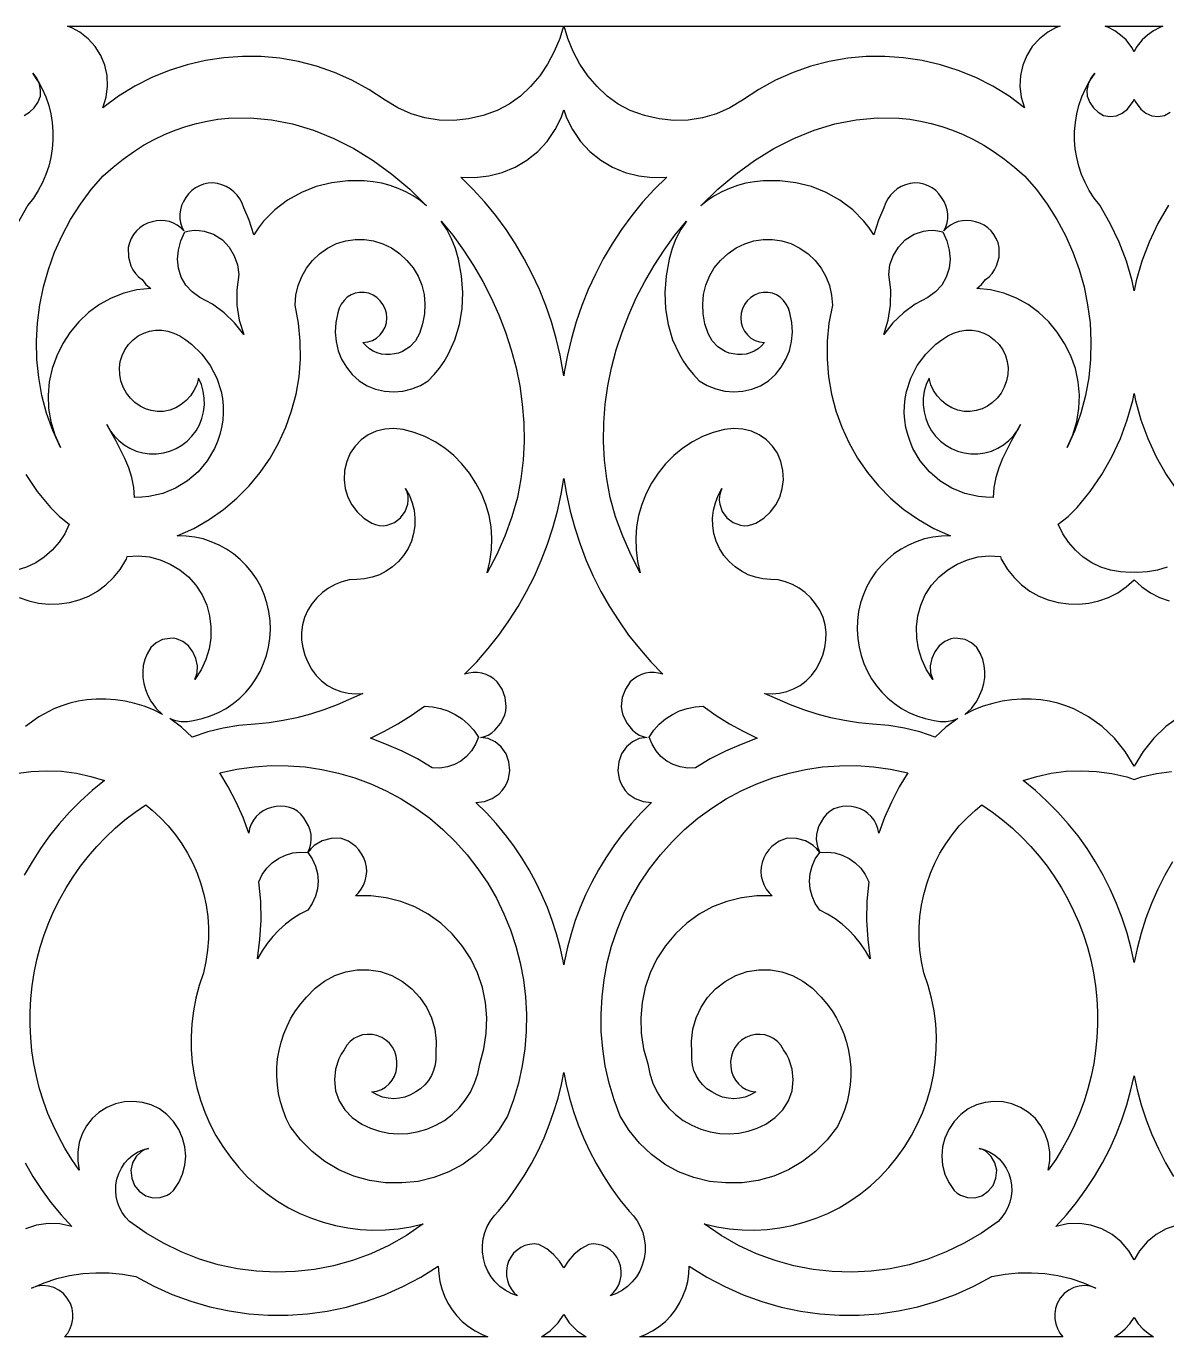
# Model space of a CAD drawing. Extents: x -1830 to 1830, y -1025 to 1025.
# Drawn here: x 16 to 581, y -325 to 325 of the extents above; entities that cross this region are included whole.
import ezdxf

# ---------------------------------------------------------------- set-up
doc = ezdxf.new("R2010")
doc.units = 0
doc.layers.add('LAYER_1', color=18, linetype='CONTINUOUS')

msp = doc.modelspace()

# ---------------------------------------------------------------- linework, layer by layer
at = {"layer": 'LAYER_1'}
for points in [[(280.51, 318.62), (277.83, 312.1), (274.5, 305.88), (270.57, 300.06), (266.06, 294.75), (261.04, 290.06), (255.53, 286.09), (249.58, 282.96), (242.51, 280.38), (235.31, 278.73), (228.05, 277.99), (220.82, 278.17), (213.72, 279.27), (206.83, 281.28), (200.24, 284.21), (194.03, 288.04), (185.96, 293.37), (177.57, 297.95), (168.93, 301.78), (160.06, 304.85), (151.03, 307.18), (141.88, 308.76), (132.65, 309.6), (123.4, 309.7), (114.17, 309.07), (105.01, 307.7), (95.97, 305.6), (87.1, 302.77), (78.43, 299.21), (70.03, 294.94), (61.94, 289.94), (54.2, 284.23), (55.85, 289.53), (56.53, 294.89), (56.28, 300.19), (55.14, 305.31), (53.17, 310.13), (50.41, 314.55), (46.91, 318.44), (42.71, 321.69), (38.88, 323.79), (36.6, 324.67), (282.32, 324.67)], [(526.15, 323.79), (522.32, 321.69), (518.12, 318.44), (514.62, 314.55), (511.86, 310.13), (509.89, 305.31), (508.76, 300.19), (508.5, 294.89), (509.18, 289.53), (510.83, 284.23), (503.09, 289.94), (495, 294.94), (486.6, 299.21), (477.94, 302.77), (469.06, 305.6), (460.02, 307.7), (450.86, 309.07), (441.63, 309.7), (432.38, 309.6), (423.15, 308.76), (414, 307.18), (404.97, 304.85), (396.11, 301.78), (387.46, 297.95), (379.07, 293.37), (371, 288.04), (364.79, 284.21), (358.2, 281.28), (351.31, 279.27), (344.21, 278.17), (336.98, 277.99), (329.73, 278.73), (322.52, 280.38), (315.45, 282.96), (309.5, 286.09), (304, 290.06), (298.97, 294.75), (294.46, 300.06), (290.53, 305.88), (287.2, 312.1), (284.53, 318.62), (282.71, 324.67), (528.43, 324.67)], [(577.74, 324.04), (574.61, 322.37), (571.68, 320.31), (568.98, 317.88), (566.1, 314.06), (565.03, 311.93), (563.96, 314.06), (561.08, 317.88), (558.39, 320.31), (555.46, 322.37), (552.33, 324.04), (550.73, 324.67), (579.34, 324.67)], [(21.48, 298.78), (22.05, 297.5), (22, 297.59), (19.5, 301.37)], [(543.03, 297.59), (542.98, 297.5), (543.55, 298.78), (545.53, 301.37)], [(137.69, 278.32), (148.17, 276.26), (158.5, 273.16), (168.63, 269.07), (178.52, 264.04), (188.1, 258.15), (197.34, 251.43), (206.18, 243.94), (214.57, 235.75), (211.34, 238.32), (207.9, 240.62), (204.26, 242.63), (200.44, 244.34), (196.45, 245.74), (192.32, 246.83), (188.05, 247.6), (183.66, 248.04), (175.52, 248.05), (167.55, 247.11), (159.86, 245.21), (152.54, 242.35), (145.68, 238.53), (139.4, 233.76), (133.79, 228.04), (131.26, 224.82), (128.94, 221.37), (126.69, 228.51), (123.97, 234.71), (123.12, 236.99), (122.01, 239.09), (120.65, 240.98), (119.07, 242.64), (117.28, 244.07), (115.31, 245.24), (113.18, 246.15), (110.91, 246.77), (108.58, 247.04), (106.29, 246.93), (104.08, 246.46), (101.97, 245.66), (100.01, 244.56), (98.23, 243.2), (96.67, 241.6), (95.36, 239.78), (94.12, 237.82), (93.18, 235.77), (92.56, 233.66), (92.25, 231.51), (92.26, 229.37), (92.6, 227.25), (93.27, 225.2), (94.27, 223.24), (92.75, 224.78), (91.03, 226.08), (89.14, 227.11), (87.12, 227.86), (85.01, 228.31), (82.86, 228.45), (80.7, 228.26), (78.57, 227.72), (76.33, 227.07), (74.28, 226.09), (72.43, 224.82), (70.8, 223.28), (69.4, 221.5), (68.25, 219.51), (67.37, 217.34), (66.76, 215.02), (66.86, 210.31), (68.08, 205.9), (69.08, 203.89), (70.34, 202.08), (71.85, 200.48), (73.6, 199.15), (75.54, 196.69), (77.95, 194.71), (71.08, 194), (64.5, 192.41), (58.28, 189.97), (52.46, 186.77), (47.1, 182.85), (42.27, 178.28), (38.03, 173.11), (34.42, 167.41), (31.33, 161.32), (29.07, 155), (27.63, 148.51), (27.04, 141.93), (27.29, 135.32), (28.39, 128.75), (30.35, 122.28), (33.18, 115.98), (29.37, 124.33), (26.31, 132.91), (23.99, 141.68), (22.4, 150.58), (21.52, 159.58), (21.34, 168.61), (21.84, 177.64), (23, 186.61), (24.8, 195.48), (27.25, 204.2), (30.3, 212.71), (33.97, 220.98), (38.21, 228.94), (43.03, 236.57), (48.41, 243.79), (54.32, 250.58), (59.24, 254.91), (64.23, 258.86), (69.29, 262.44), (74.39, 265.66), (79.55, 268.52), (84.74, 271.02), (89.98, 273.19), (95.24, 275.01), (100.53, 276.51), (105.83, 277.68), (111.15, 278.54), (116.47, 279.08), (127.1, 279.28)], [(283.88, 279.32), (286.85, 273.43), (290.77, 267.61), (295.45, 262.53), (300.79, 258.25), (306.67, 254.78), (312.99, 252.19), (319.64, 250.49), (326.51, 249.73), (333.49, 249.94), (327.37, 243.84), (321.59, 237.46), (316.17, 230.82), (311.11, 223.92), (306.41, 216.79), (302.09, 209.44), (298.15, 201.89), (294.59, 194.15), (291.41, 186.24), (288.64, 178.17), (286.27, 169.97), (284.3, 161.64), (282.75, 153.2), (282.52, 151.46), (282.28, 153.2), (280.73, 161.64), (278.77, 169.97), (276.39, 178.17), (273.62, 186.24), (270.45, 194.15), (266.89, 201.89), (262.94, 209.44), (258.62, 216.79), (253.92, 223.92), (248.86, 230.82), (243.44, 237.46), (237.67, 243.84), (231.54, 249.94), (238.52, 249.73), (245.39, 250.49), (252.04, 252.19), (258.36, 254.78), (264.24, 258.25), (269.58, 262.53), (274.26, 267.61), (278.18, 273.43), (281.16, 279.32), (282.52, 283.29)], [(448.56, 279.08), (453.88, 278.54), (459.2, 277.68), (464.51, 276.51), (469.79, 275.01), (475.06, 273.19), (480.29, 271.02), (485.49, 268.52), (490.64, 265.66), (495.75, 262.44), (500.8, 258.86), (505.79, 254.91), (510.71, 250.58), (516.63, 243.79), (522, 236.57), (526.82, 228.94), (531.07, 220.98), (534.73, 212.71), (537.79, 204.2), (540.23, 195.48), (542.04, 186.61), (543.2, 177.64), (543.69, 168.61), (543.51, 159.58), (542.63, 150.58), (541.04, 141.68), (538.72, 132.91), (535.67, 124.33), (531.85, 115.98), (534.68, 122.28), (536.64, 128.75), (537.74, 135.32), (537.99, 141.93), (537.4, 148.51), (535.96, 155), (533.7, 161.32), (530.61, 167.41), (527.01, 173.11), (522.76, 178.28), (517.93, 182.85), (512.58, 186.77), (506.76, 189.97), (500.53, 192.41), (493.95, 194), (487.08, 194.71), (489.49, 196.69), (491.43, 199.15), (493.18, 200.48), (494.69, 202.08), (495.95, 203.89), (496.95, 205.9), (498.17, 210.31), (498.27, 215.02), (497.67, 217.34), (496.78, 219.51), (495.63, 221.5), (494.23, 223.28), (492.6, 224.82), (490.75, 226.09), (488.7, 227.07), (486.46, 227.72), (484.33, 228.26), (482.17, 228.45), (480.02, 228.31), (477.91, 227.86), (475.9, 227.11), (474.01, 226.08), (472.28, 224.78), (470.77, 223.24), (471.77, 225.2), (472.43, 227.25), (472.77, 229.37), (472.78, 231.51), (472.48, 233.66), (471.85, 235.77), (470.92, 237.82), (469.67, 239.78), (468.36, 241.6), (466.8, 243.2), (465.02, 244.56), (463.06, 245.66), (460.96, 246.46), (458.74, 246.93), (456.45, 247.04), (454.12, 246.77), (451.85, 246.15), (449.72, 245.24), (447.75, 244.07), (445.96, 242.64), (444.38, 240.98), (443.02, 239.09), (441.91, 236.99), (441.07, 234.71), (438.35, 228.51), (436.09, 221.37), (433.77, 224.82), (431.24, 228.04), (425.63, 233.76), (419.35, 238.53), (412.5, 242.35), (405.17, 245.21), (397.48, 247.11), (389.51, 248.05), (381.37, 248.04), (376.98, 247.6), (372.72, 246.83), (368.58, 245.74), (364.6, 244.34), (360.78, 242.63), (357.14, 240.62), (353.69, 238.32), (350.46, 235.75), (358.85, 243.94), (367.69, 251.43), (376.93, 258.15), (386.52, 264.04), (396.4, 269.07), (406.53, 273.16), (416.86, 276.26), (427.34, 278.32), (437.93, 279.28)], [(227.47, 221.07), (232.81, 213.73), (237.8, 206.09), (242.4, 198.18), (246.59, 190.03), (250.35, 181.66), (253.67, 173.09), (256.51, 164.35), (258.85, 155.46), (260.68, 146.45), (261.97, 137.35), (262.69, 128.17), (262.83, 118.94), (262.37, 109.69), (261.27, 100.44), (259.53, 91.22), (256.86, 81.65), (253.33, 72.04), (249.16, 62.66), (244.6, 53.76), (245.94, 59.5), (246.7, 65.26), (246.87, 71), (246.47, 76.69), (245.48, 82.3), (243.9, 87.77), (241.74, 93.09), (239, 98.2), (235.75, 103.23), (232.06, 107.81), (227.98, 111.94), (223.54, 115.58), (218.78, 118.72), (213.73, 121.33), (208.44, 123.38), (202.94, 124.87), (198.31, 125.38), (193.83, 125.07), (189.58, 123.98), (185.65, 122.18), (182.13, 119.72), (179.11, 116.67), (176.69, 113.07), (174.96, 108.99), (173.93, 104.46), (173.71, 99.96), (174.26, 95.57), (175.54, 91.39), (177.53, 87.5), (180.19, 84), (183.49, 80.98), (187.39, 78.52), (189.28, 77.74), (191.2, 77.31), (193.12, 77.2), (195.01, 77.41), (198.59, 78.7), (201.69, 81.06), (204.01, 84.23), (205.27, 87.88), (205.47, 89.81), (205.37, 91.77), (204.94, 93.73), (204.18, 95.66), (206.05, 92.22), (207.44, 88.59), (208.35, 84.82), (208.77, 80.98), (208.69, 77.1), (208.12, 73.25), (207.03, 69.47), (205.43, 65.82), (203.16, 62.43), (200.57, 59.42), (197.69, 56.81), (194.54, 54.63), (191.17, 52.89), (187.59, 51.63), (183.83, 50.85), (179.93, 50.58), (176.24, 50.29), (172.64, 49.45), (169.2, 48.11), (165.94, 46.3), (162.92, 44.07), (160.17, 41.48), (157.74, 38.55), (155.68, 35.35), (154.1, 31.72), (153.09, 28.01), (152.61, 24.26), (152.65, 20.51), (153.18, 16.78), (154.19, 13.11), (155.65, 9.56), (157.54, 6.14), (159.84, 3.02), (162.49, 0.33), (165.45, -1.92), (168.66, -3.7), (172.08, -5.01), (175.65, -5.82), (179.32, -6.13), (183.04, -5.92), (170.22, -11.61), (163.66, -14.04), (157, -16.16), (150.25, -17.96), (143.43, -19.4), (136.53, -20.48), (129.56, -21.16), (121.47, -21.88), (113.78, -23.14), (106.21, -25), (98.47, -27.51), (93.19, -22.59), (87.37, -18.37), (90.14, -19.29), (93.05, -19.76), (96.04, -19.75), (99.09, -19.26), (103.43, -18.34), (107.58, -17.02), (111.53, -15.34), (115.25, -13.3), (118.74, -10.94), (121.97, -8.27), (124.94, -5.32), (127.62, -2.11), (130, 1.34), (132.07, 5), (133.81, 8.86), (135.21, 12.89), (136.24, 17.06), (136.9, 21.37), (137.16, 25.78), (137.02, 30.27), (136.46, 34.72), (135.48, 39.02), (134.11, 43.15), (132.37, 47.08), (130.28, 50.8), (127.88, 54.3), (125.17, 57.54), (122.18, 60.5), (118.94, 63.18), (115.46, 65.55), (111.78, 67.59), (107.91, 69.28), (103.87, 70.61), (99.69, 71.54), (95.4, 72.07), (91.01, 72.17), (99.17, 75.86), (106.83, 80.23), (113.99, 85.24), (120.6, 90.83), (126.66, 96.96), (132.13, 103.59), (136.99, 110.66), (141.22, 118.12), (144.8, 125.94), (147.69, 134.05), (149.88, 142.43), (151.35, 151.01), (152.06, 159.75), (152, 168.6), (151.14, 177.52), (149.46, 186.45), (149.83, 191.38), (150.92, 196.13), (152.67, 200.62), (155.06, 204.79), (158.02, 208.57), (161.53, 211.9), (165.53, 214.71), (169.98, 216.93), (174.49, 218.27), (179.09, 218.94), (183.73, 218.95), (188.33, 218.28), (192.8, 216.92), (197.09, 214.87), (201.11, 212.13), (204.8, 208.67), (207.95, 204.91), (210.41, 200.79), (212.18, 196.39), (213.28, 191.77), (213.7, 187), (213.46, 182.16), (212.57, 177.29), (211.02, 172.48), (209.08, 168.84), (206.2, 165.74), (202.63, 163.47), (200.65, 162.74), (198.59, 162.33), (196.46, 162), (194.32, 161.97), (192.19, 162.24), (190.11, 162.8), (188.12, 163.67), (186.26, 164.83), (184.55, 166.28), (183.04, 168.04), (185.51, 168.3), (187.77, 169.03), (189.78, 170.18), (191.51, 171.69), (192.92, 173.5), (193.97, 175.54), (194.63, 177.76), (194.86, 180.1), (194.63, 182.45), (193.98, 184.68), (192.95, 186.74), (191.59, 188.6), (189.94, 190.18), (188.03, 191.44), (185.93, 192.33), (183.66, 192.8), (181.37, 192.81), (179.17, 192.38), (177.13, 191.54), (175.27, 190.34), (173.64, 188.82), (172.29, 187), (171.27, 184.93), (170.6, 182.64), (169.58, 177.86), (169.28, 173.1), (169.69, 168.43), (170.76, 163.91), (172.47, 159.64), (174.8, 155.68), (177.71, 152.11), (181.17, 148.99), (185.09, 146.52), (189.32, 144.8), (193.74, 143.8), (198.27, 143.52), (202.8, 143.92), (207.23, 144.98), (211.46, 146.68), (215.37, 148.99), (218.26, 152.04), (220.87, 155.24), (223.21, 158.56), (225.27, 162.01), (228.59, 169.22), (230.87, 176.81), (232.15, 184.7), (232.46, 192.79), (231.83, 201.02), (230.3, 209.31), (228.82, 214.53), (226.93, 219.38), (224.59, 223.89), (221.78, 228.09)], [(340.44, 223.89), (338.1, 219.38), (336.22, 214.53), (334.73, 209.31), (333.2, 201.02), (332.58, 192.79), (332.88, 184.7), (334.16, 176.81), (336.44, 169.22), (339.77, 162.01), (341.83, 158.56), (344.16, 155.24), (346.77, 152.04), (349.66, 148.99), (353.58, 146.68), (357.8, 144.98), (362.23, 143.92), (366.76, 143.52), (371.29, 143.8), (375.72, 144.8), (379.94, 146.52), (383.86, 148.99), (387.32, 152.11), (390.23, 155.68), (392.56, 159.64), (394.27, 163.91), (395.35, 168.43), (395.75, 173.1), (395.45, 177.86), (394.43, 182.64), (393.77, 184.93), (392.74, 187), (391.39, 188.82), (389.76, 190.34), (387.91, 191.54), (385.86, 192.38), (383.66, 192.81), (381.37, 192.8), (379.1, 192.33), (377, 191.44), (375.1, 190.18), (373.44, 188.6), (372.08, 186.74), (371.05, 184.68), (370.4, 182.45), (370.18, 180.1), (370.4, 177.76), (371.06, 175.54), (372.11, 173.5), (373.52, 171.69), (375.25, 170.18), (377.26, 169.03), (379.52, 168.3), (381.99, 168.04), (380.48, 166.28), (378.78, 164.83), (376.91, 163.67), (374.92, 162.8), (372.84, 162.24), (370.71, 161.97), (368.57, 162), (366.45, 162.33), (364.38, 162.74), (362.4, 163.47), (358.83, 165.74), (355.95, 168.84), (354.01, 172.48), (352.47, 177.29), (351.57, 182.16), (351.33, 187), (351.76, 191.77), (352.85, 196.39), (354.62, 200.79), (357.08, 204.91), (360.23, 208.67), (363.92, 212.13), (367.94, 214.87), (372.23, 216.92), (376.71, 218.28), (381.3, 218.95), (385.94, 218.94), (390.54, 218.27), (395.05, 216.93), (399.5, 214.71), (403.5, 211.9), (407.01, 208.57), (409.97, 204.79), (412.36, 200.62), (414.11, 196.13), (415.2, 191.38), (415.57, 186.45), (413.89, 177.52), (413.03, 168.6), (412.97, 159.75), (413.69, 151.01), (415.15, 142.43), (417.34, 134.05), (420.24, 125.94), (423.81, 118.12), (428.04, 110.66), (432.9, 103.59), (438.37, 96.96), (444.43, 90.83), (451.04, 85.24), (458.2, 80.23), (465.87, 75.86), (474.02, 72.17), (469.63, 72.07), (465.34, 71.54), (461.16, 70.61), (457.13, 69.28), (453.26, 67.59), (449.57, 65.55), (446.1, 63.18), (442.85, 60.5), (439.87, 57.54), (437.16, 54.3), (434.75, 50.8), (432.66, 47.08), (430.92, 43.15), (429.55, 39.02), (428.57, 34.72), (428.01, 30.27), (427.87, 25.78), (428.13, 21.37), (428.79, 17.06), (429.82, 12.89), (431.22, 8.86), (432.96, 5), (435.03, 1.34), (437.41, -2.11), (440.1, -5.32), (443.06, -8.27), (446.3, -10.94), (449.78, -13.3), (453.5, -15.34), (457.45, -17.02), (461.6, -18.34), (465.94, -19.26), (468.99, -19.75), (471.99, -19.76), (474.89, -19.29), (477.67, -18.37), (471.84, -22.59), (466.56, -27.51), (458.82, -25), (451.25, -23.14), (443.56, -21.88), (435.47, -21.16), (428.5, -20.48), (421.6, -19.4), (414.78, -17.96), (408.03, -16.16), (401.37, -14.04), (394.81, -11.61), (381.99, -5.92), (385.71, -6.13), (389.39, -5.82), (392.96, -5.01), (396.37, -3.7), (399.58, -1.92), (402.54, 0.33), (405.19, 3.02), (407.49, 6.14), (409.38, 9.56), (410.84, 13.11), (411.85, 16.78), (412.38, 20.51), (412.42, 24.26), (411.95, 28.01), (410.93, 31.72), (409.35, 35.35), (407.29, 38.55), (404.86, 41.48), (402.12, 44.07), (399.09, 46.3), (395.84, 48.11), (392.39, 49.45), (388.8, 50.29), (385.1, 50.58), (381.2, 50.85), (377.44, 51.63), (373.86, 52.89), (370.49, 54.63), (367.34, 56.81), (364.46, 59.42), (361.88, 62.43), (359.61, 65.82), (358, 69.47), (356.92, 73.25), (356.34, 77.1), (356.26, 80.98), (356.69, 84.82), (357.6, 88.59), (358.99, 92.22), (360.85, 95.66), (360.09, 93.73), (359.66, 91.77), (359.56, 89.81), (359.76, 87.88), (361.03, 84.23), (363.34, 81.06), (366.45, 78.7), (370.02, 77.41), (371.91, 77.2), (373.83, 77.31), (375.75, 77.74), (377.64, 78.52), (381.54, 80.98), (384.84, 84), (387.5, 87.5), (389.49, 91.39), (390.77, 95.57), (391.32, 99.96), (391.1, 104.46), (390.08, 108.99), (388.34, 113.07), (385.92, 116.67), (382.9, 119.72), (379.38, 122.18), (375.45, 123.98), (371.2, 125.07), (366.72, 125.38), (362.09, 124.87), (356.59, 123.38), (351.3, 121.33), (346.26, 118.72), (341.5, 115.58), (337.06, 111.94), (332.97, 107.81), (329.29, 103.23), (326.03, 98.2), (323.29, 93.09), (321.13, 87.77), (319.56, 82.3), (318.57, 76.69), (318.16, 71), (318.33, 65.26), (319.09, 59.5), (320.43, 53.76), (315.88, 62.66), (311.71, 72.04), (308.17, 81.65), (305.51, 91.22), (303.76, 100.44), (302.66, 109.69), (302.2, 118.94), (302.34, 128.17), (303.06, 137.35), (304.35, 146.45), (306.18, 155.46), (308.52, 164.35), (311.36, 173.09), (314.68, 181.66), (318.44, 190.03), (322.63, 198.18), (327.23, 206.09), (332.22, 213.73), (337.56, 221.07), (343.25, 228.09)], [(101.95, 223.5), (104.34, 223.16), (109.01, 221.58), (113.39, 218.83), (116.76, 215.17), (119.3, 210.98), (120.91, 206.42), (121.48, 201.69), (120.56, 194.08), (120.62, 186.53), (121.74, 179.1), (123.97, 171.85), (119.43, 177.67), (114.25, 182.72), (108.49, 186.94), (102.2, 190.26), (98.36, 192.99), (95.28, 196.37), (93.02, 200.35), (91.63, 204.87), (91.17, 209.26), (91.59, 213.79), (92.83, 218.32), (94.82, 222.72), (97.17, 223.28), (99.55, 223.54)], [(467.86, 223.28), (470.22, 222.72), (472.2, 218.32), (473.44, 213.79), (473.87, 209.26), (473.4, 204.87), (472.01, 200.35), (469.75, 196.37), (466.67, 192.99), (462.83, 190.26), (456.54, 186.94), (450.78, 182.72), (445.6, 177.67), (441.07, 171.85), (443.29, 179.1), (444.41, 186.53), (444.48, 194.08), (443.55, 201.69), (444.12, 206.42), (445.73, 210.98), (448.28, 215.17), (451.64, 218.83), (456.03, 221.58), (460.69, 223.16), (463.08, 223.5), (465.48, 223.54)], [(86.38, 173.6), (89.38, 172.64), (92.25, 171.22), (95.3, 169.31), (98.16, 167.16), (103.23, 162.24), (107.4, 156.58), (110.6, 150.34), (112.74, 143.65), (113.4, 140.19), (113.76, 136.66), (113.83, 133.1), (113.59, 129.51), (113.03, 125.91), (112.15, 122.33), (110.97, 118.83), (109.52, 115.5), (105.89, 109.34), (101.4, 103.95), (96.14, 99.39), (90.24, 95.76), (83.82, 93.13), (76.99, 91.59), (73.46, 91.25), (69.87, 91.22), (69.51, 96.18), (68.52, 101.07), (67.01, 105.85), (65.13, 110.5), (60.68, 119.34), (58.04, 124.08), (59.75, 121.73), (62.06, 119.33), (64.66, 117.25), (67.52, 115.53), (70.61, 114.19), (73.9, 113.28), (77.33, 112.8), (80.79, 112.8), (84.16, 113.25), (87.4, 114.13), (90.46, 115.42), (93.33, 117.1), (95.95, 119.14), (98.3, 121.53), (100.34, 124.23), (102, 127.2), (103.24, 130.35), (104.06, 133.64), (104.46, 137.01), (104.41, 140.41), (103.92, 143.79), (102.98, 147.09), (101.58, 150.26), (100.65, 147.05), (99.3, 144.11), (97.55, 141.47), (95.44, 139.15), (93.01, 137.19), (90.3, 135.62), (87.34, 134.46), (84.17, 133.76), (81.15, 133.75), (78.17, 134.21), (75.3, 135.12), (72.59, 136.45), (70.07, 138.21), (67.82, 140.36), (65.86, 142.9), (64.27, 145.82), (63.13, 148.96), (62.51, 152.17), (62.4, 155.37), (62.79, 158.52), (63.68, 161.54), (65.06, 164.39), (66.91, 167), (69.24, 169.31), (71.71, 171.21), (74.41, 172.64), (77.29, 173.6), (80.28, 174.07), (83.33, 174.07)], [(484.75, 174.07), (487.74, 173.6), (490.62, 172.64), (493.32, 171.21), (495.79, 169.31), (498.12, 167), (499.97, 164.39), (501.35, 161.54), (502.24, 158.52), (502.63, 155.37), (502.52, 152.17), (501.9, 148.96), (500.76, 145.82), (499.17, 142.9), (497.22, 140.36), (494.96, 138.21), (492.44, 136.45), (489.73, 135.12), (486.86, 134.21), (483.89, 133.75), (480.86, 133.76), (477.69, 134.46), (474.73, 135.62), (472.02, 137.19), (469.59, 139.15), (467.49, 141.47), (465.73, 144.11), (464.38, 147.05), (463.45, 150.26), (462.05, 147.09), (461.11, 143.79), (460.62, 140.41), (460.58, 137.01), (460.97, 133.64), (461.79, 130.35), (463.04, 127.2), (464.7, 124.23), (466.73, 121.53), (469.08, 119.14), (471.7, 117.1), (474.57, 115.42), (477.64, 114.13), (480.87, 113.25), (484.24, 112.8), (487.7, 112.8), (491.14, 113.28), (494.42, 114.19), (497.51, 115.53), (500.37, 117.25), (502.98, 119.33), (505.28, 121.73), (506.99, 124.08), (504.35, 119.34), (499.91, 110.5), (498.02, 105.85), (496.52, 101.07), (495.52, 96.18), (495.17, 91.22), (491.57, 91.25), (488.04, 91.59), (481.21, 93.13), (474.79, 95.76), (468.89, 99.39), (463.64, 103.95), (459.14, 109.34), (455.51, 115.5), (454.07, 118.83), (452.88, 122.33), (452, 125.91), (451.44, 129.51), (451.2, 133.1), (451.27, 136.66), (451.63, 140.19), (452.29, 143.65), (454.44, 150.34), (457.63, 156.58), (461.8, 162.24), (466.87, 167.16), (469.73, 169.31), (472.78, 171.22), (475.65, 172.64), (478.65, 173.6), (481.7, 174.07)], [(58.04, 124.08), (57.78, 124.44), (56.19, 127.41)], [(507.25, 124.44), (506.99, 124.08), (508.85, 127.41)], [(283.83, 92.79), (285.68, 84.39), (287.94, 76.12), (290.6, 68), (293.65, 60.03), (297.1, 52.23), (300.93, 44.61), (305.13, 37.2), (309.71, 30), (314.65, 23.02), (319.96, 16.29), (325.62, 9.81), (331.63, 3.6), (329.5, 4.17), (327.35, 4.43), (325.2, 4.4), (323.07, 4.08), (321.01, 3.45), (319.03, 2.53), (317.17, 1.31), (315.46, -0.21), (313.04, -3.86), (311.49, -7.99), (311, -12.35), (311.2, -14.55), (311.72, -16.72), (313.88, -20.76), (316.61, -24.12), (318.19, -25.46), (319.92, -26.53), (321.8, -27.3), (323.82, -27.72), (319.91, -28.26), (316.53, -29.84), (313.62, -32.36), (311.1, -35.76), (309.71, -39.77), (309.32, -44.02), (309.97, -48.26), (310.7, -50.31), (311.72, -52.27), (313, -54.06), (314.48, -55.6), (317.94, -57.99), (321.87, -59.41), (326.03, -59.89), (320.87, -64.99), (316.02, -70.3), (311.48, -75.79), (307.23, -81.46), (303.3, -87.29), (299.67, -93.27), (296.34, -99.39), (293.32, -105.64), (290.61, -112.01), (288.21, -118.48), (286.12, -125.03), (284.34, -131.67), (282.87, -138.38), (282.52, -140.42), (282.17, -138.38), (280.69, -131.67), (278.91, -125.03), (276.82, -118.48), (274.42, -112.01), (271.71, -105.64), (268.69, -99.39), (265.37, -93.27), (261.73, -87.29), (257.8, -81.46), (253.55, -75.79), (249.01, -70.3), (244.16, -64.99), (239, -59.89), (243.16, -59.41), (247.09, -57.99), (250.55, -55.6), (252.03, -54.06), (253.31, -52.27), (254.33, -50.31), (255.06, -48.26), (255.72, -44.02), (255.32, -39.77), (253.93, -35.76), (251.42, -32.36), (248.5, -29.84), (245.12, -28.26), (241.21, -27.72), (243.23, -27.3), (245.11, -26.53), (246.84, -25.46), (248.42, -24.12), (251.15, -20.76), (253.31, -16.72), (253.83, -14.55), (254.04, -12.35), (253.54, -7.99), (251.99, -3.86), (249.57, -0.21), (247.86, 1.31), (246, 2.53), (244.02, 3.45), (241.96, 4.08), (239.83, 4.4), (237.68, 4.43), (235.53, 4.17), (233.41, 3.6), (239.41, 9.81), (245.07, 16.29), (250.38, 23.02), (255.32, 30), (259.9, 37.2), (264.11, 44.61), (267.93, 52.23), (271.38, 60.03), (274.43, 68), (277.09, 76.12), (279.35, 84.39), (281.2, 92.79), (282.52, 100.61)], [(217.46, -12.54), (221.36, -13.31), (225.14, -14.58), (228.74, -16.32), (232.12, -18.5), (235.2, -21.11), (237.93, -24.12), (240.25, -27.51), (238.8, -31.13), (236.83, -34.35), (234.39, -37.13), (231.54, -39.41), (228.35, -41.16), (224.86, -42.33), (221.14, -42.87), (217.24, -42.75), (210.03, -38.32), (202.47, -34.49), (194.68, -31.14), (186.77, -28.14), (193.66, -24.68), (200.37, -20.92), (206.97, -16.81), (213.51, -12.27)], [(358.06, -16.81), (364.66, -20.92), (371.37, -24.68), (378.26, -28.14), (370.35, -31.14), (362.56, -34.49), (355, -38.32), (347.79, -42.75), (343.9, -42.87), (340.17, -42.33), (336.69, -41.16), (333.49, -39.41), (330.64, -37.13), (328.2, -34.35), (326.23, -31.13), (324.78, -27.51), (327.11, -24.12), (329.84, -21.11), (332.92, -18.5), (336.29, -16.32), (339.89, -14.58), (343.67, -13.31), (347.57, -12.54), (351.52, -12.27)], [(145.98, -41.73), (154.39, -42.36), (162.72, -43.58), (170.93, -45.38), (179, -47.75), (186.89, -50.67), (194.58, -54.15), (202.03, -58.16), (209.21, -62.7), (216.1, -67.75), (222.65, -73.32), (228.85, -79.37), (234.65, -85.92), (239.99, -92.76), (244.82, -99.92), (249.12, -107.38), (252.89, -115.09), (256.13, -123.02), (258.82, -131.14), (260.97, -139.42), (262.56, -147.82), (263.59, -156.31), (264.05, -164.86), (263.94, -173.43), (263.25, -181.99), (261.97, -190.5), (260.1, -198.94), (257.63, -207.26), (254.55, -215.44), (250.16, -222.48), (244.99, -228.81), (239.12, -234.37), (232.63, -239.09), (225.62, -242.92), (218.17, -245.8), (210.38, -247.66), (202.32, -248.46), (194.2, -248.38), (186.24, -247.22), (178.52, -245.03), (171.15, -241.87), (164.21, -237.79), (157.81, -232.83), (152.03, -227.06), (146.97, -220.52), (145.04, -216.54), (143.44, -212.45), (142.18, -208.29), (141.24, -204.07), (140.63, -199.82), (140.35, -195.54), (140.39, -191.27), (140.76, -187.03), (141.44, -182.83), (142.44, -178.69), (143.76, -174.64), (145.4, -170.7), (147.35, -166.88), (149.61, -163.21), (152.18, -159.71), (155.06, -156.39), (159.3, -152.02), (164.03, -148.46), (169.15, -145.73), (174.57, -143.86), (180.19, -142.88), (185.93, -142.82), (191.67, -143.72), (197.34, -145.6), (202.64, -148.59), (207.3, -152.28), (211.28, -156.57), (214.52, -161.39), (216.97, -166.66), (218.59, -172.3), (219.32, -178.21), (219.11, -184.33), (219.14, -187.18), (218.78, -189.98), (218.03, -192.7), (216.93, -195.28), (215.47, -197.69), (213.68, -199.87), (211.57, -201.78), (209.16, -203.38), (206.54, -204.84), (203.83, -205.88), (201.07, -206.5), (198.27, -206.71), (195.48, -206.5), (192.72, -205.88), (190.01, -204.84), (187.39, -203.38), (189.87, -202.94), (192.13, -202.11), (194.17, -200.92), (195.94, -199.41), (197.42, -197.6), (198.59, -195.52), (199.4, -193.2), (199.83, -190.68), (199.86, -188.1), (199.5, -185.62), (198.76, -183.29), (197.65, -181.16), (196.2, -179.26), (194.41, -177.64), (192.3, -176.36), (189.88, -175.44), (187.53, -174.93), (185.17, -174.84), (182.85, -175.14), (180.63, -175.84), (178.55, -176.92), (176.68, -178.39), (175.04, -180.22), (173.71, -182.43), (172.22, -184.65), (171.02, -187.03), (169.44, -192.11), (168.9, -197.43), (169.36, -202.74), (171.23, -207.73), (174.02, -212.19), (177.75, -216.05), (182.42, -219.25), (186.72, -221.33), (191.21, -222.83), (195.83, -223.75), (200.53, -224.09), (205.26, -223.87), (209.96, -223.09), (214.6, -221.76), (219.11, -219.89), (223.36, -217.48), (227.23, -214.59), (230.69, -211.25), (233.72, -207.5), (236.28, -203.41), (238.34, -198.99), (239.88, -194.31), (240.87, -189.41), (242.97, -181.93), (244.14, -174.3), (244.4, -166.63), (243.75, -159.01), (242.19, -151.54), (239.73, -144.32), (236.39, -137.44), (232.16, -131), (227.16, -124.96), (221.54, -119.72), (215.39, -115.3), (208.77, -111.71), (201.77, -108.99), (194.48, -107.16), (186.96, -106.23), (179.31, -106.24), (180.85, -104.67), (182.19, -102.85), (183.29, -100.85), (184.13, -98.7), (184.68, -96.46), (184.91, -94.18), (184.78, -91.92), (184.28, -89.73), (183.44, -87.44), (182.34, -85.35), (181, -83.46), (179.46, -81.79), (175.89, -79.19), (171.85, -77.67), (167.22, -77.78), (162.83, -79.02), (160.79, -80.04), (158.9, -81.33), (157.19, -82.87), (155.68, -84.65), (157.92, -87.91), (159.53, -91.44), (160.49, -95.14), (160.81, -98.94), (160.49, -102.73), (159.53, -106.44), (157.92, -109.96), (155.68, -113.22), (151.81, -115.27), (148.12, -117.62), (144.64, -120.24), (141.38, -123.14), (138.35, -126.31), (135.57, -129.74), (133.05, -133.42), (130.81, -137.35), (131.95, -127.82), (132.52, -118.3), (132.38, -108.78), (131.43, -99.25), (133.13, -95.66), (135.39, -92.51), (138.12, -89.83), (141.22, -87.67), (144.62, -86.03), (148.22, -84.97), (151.93, -84.5), (155.68, -84.65), (156.64, -82.48), (157.22, -80.28), (157.44, -78.05), (157.31, -75.84), (156.86, -73.66), (156.12, -71.53), (153.81, -67.51), (152.3, -65.75), (150.59, -64.3), (148.7, -63.17), (146.66, -62.35), (144.51, -61.86), (142.27, -61.7), (139.97, -61.89), (137.65, -62.43), (135.58, -63.08), (133.62, -64.06), (131.81, -65.33), (130.18, -66.87), (128.79, -68.65), (127.68, -70.64), (126.88, -72.81), (126.45, -75.13), (123.69, -67.43), (120.23, -59.73), (116.31, -52.27), (112.15, -45.29), (120.58, -43.46), (129.05, -42.27), (137.52, -41.69)], [(435.99, -42.27), (444.45, -43.46), (452.88, -45.29), (448.72, -52.27), (444.8, -59.73), (441.34, -67.43), (438.58, -75.13), (438.15, -72.81), (437.35, -70.64), (436.24, -68.65), (434.85, -66.87), (433.22, -65.33), (431.41, -64.06), (429.45, -63.08), (427.39, -62.43), (425.06, -61.89), (422.76, -61.7), (420.52, -61.86), (418.37, -62.35), (416.33, -63.17), (414.44, -64.3), (412.73, -65.75), (411.22, -67.51), (408.92, -71.53), (408.17, -73.66), (407.72, -75.84), (407.59, -78.05), (407.81, -80.28), (408.39, -82.48), (409.35, -84.65), (413.1, -84.5), (416.81, -84.97), (420.41, -86.03), (423.81, -87.67), (426.91, -89.83), (429.64, -92.51), (431.9, -95.66), (433.6, -99.25), (432.65, -108.78), (432.52, -118.3), (433.08, -127.82), (434.23, -137.35), (431.98, -133.42), (429.47, -129.74), (426.68, -126.31), (423.65, -123.14), (420.39, -120.24), (416.91, -117.62), (413.23, -115.27), (409.35, -113.22), (407.11, -109.96), (405.51, -106.44), (404.54, -102.73), (404.22, -98.94), (404.54, -95.14), (405.51, -91.44), (407.11, -87.91), (409.35, -84.65), (407.84, -82.87), (406.13, -81.33), (404.24, -80.04), (402.2, -79.02), (397.81, -77.78), (393.18, -77.67), (389.14, -79.19), (385.57, -81.79), (384.03, -83.46), (382.69, -85.35), (381.59, -87.44), (380.75, -89.73), (380.25, -91.92), (380.13, -94.18), (380.35, -96.46), (380.9, -98.7), (381.74, -100.85), (382.85, -102.85), (384.18, -104.67), (385.72, -106.24), (378.07, -106.23), (370.56, -107.16), (363.26, -108.99), (356.26, -111.71), (349.65, -115.3), (343.49, -119.72), (337.87, -124.96), (332.87, -131), (328.64, -137.44), (325.3, -144.32), (322.84, -151.54), (321.29, -159.01), (320.63, -166.63), (320.89, -174.3), (322.06, -181.93), (324.16, -189.41), (325.15, -194.31), (326.69, -198.99), (328.75, -203.41), (331.31, -207.5), (334.34, -211.25), (337.8, -214.59), (341.68, -217.48), (345.93, -219.89), (350.44, -221.76), (355.07, -223.09), (359.78, -223.87), (364.5, -224.09), (369.2, -223.75), (373.82, -222.83), (378.31, -221.33), (382.61, -219.25), (387.28, -216.05), (391.01, -212.19), (393.81, -207.73), (395.67, -202.74), (396.13, -197.43), (395.59, -192.11), (394.01, -187.03), (392.81, -184.65), (391.32, -182.43), (389.99, -180.22), (388.36, -178.39), (386.48, -176.92), (384.4, -175.84), (382.18, -175.14), (379.86, -174.84), (377.5, -174.93), (375.15, -175.44), (372.73, -176.36), (370.62, -177.64), (368.83, -179.26), (367.38, -181.16), (366.27, -183.29), (365.53, -185.62), (365.17, -188.1), (365.2, -190.68), (365.63, -193.2), (366.45, -195.52), (367.61, -197.6), (369.09, -199.41), (370.86, -200.92), (372.9, -202.11), (375.17, -202.94), (377.64, -203.38), (375.02, -204.84), (372.31, -205.88), (369.55, -206.5), (366.76, -206.71), (363.96, -206.5), (361.2, -205.88), (358.49, -204.84), (355.88, -203.38), (353.46, -201.78), (351.35, -199.87), (349.56, -197.69), (348.1, -195.28), (347, -192.7), (346.26, -189.98), (345.89, -187.18), (345.93, -184.33), (345.71, -178.21), (346.44, -172.3), (348.06, -166.66), (350.51, -161.39), (353.75, -156.57), (357.73, -152.28), (362.39, -148.59), (367.69, -145.6), (373.36, -143.72), (379.11, -142.82), (384.84, -142.88), (390.46, -143.86), (395.88, -145.73), (401.01, -148.46), (405.73, -152.02), (409.97, -156.39), (412.85, -159.71), (415.42, -163.21), (417.68, -166.88), (419.63, -170.7), (421.27, -174.64), (422.59, -178.69), (423.59, -182.83), (424.28, -187.03), (424.64, -191.27), (424.68, -195.54), (424.4, -199.82), (423.79, -204.07), (422.85, -208.29), (421.59, -212.45), (419.99, -216.54), (418.06, -220.52), (413, -227.06), (407.23, -232.83), (400.82, -237.79), (393.88, -241.87), (386.51, -245.03), (378.8, -247.22), (370.83, -248.38), (362.72, -248.46), (354.66, -247.66), (346.86, -245.8), (339.41, -242.92), (332.4, -239.09), (325.92, -234.37), (320.04, -228.81), (314.87, -222.48), (310.48, -215.44), (307.41, -207.26), (304.94, -198.94), (303.06, -190.5), (301.79, -181.99), (301.09, -173.43), (300.98, -164.86), (301.45, -156.31), (302.48, -147.82), (304.07, -139.42), (306.21, -131.14), (308.91, -123.02), (312.14, -115.09), (315.91, -107.38), (320.22, -99.92), (325.04, -92.76), (330.38, -85.92), (336.18, -79.37), (342.38, -73.32), (348.93, -67.75), (355.82, -62.7), (363, -58.16), (370.45, -54.15), (378.14, -50.67), (386.03, -47.75), (394.1, -45.38), (402.32, -43.58), (410.64, -42.36), (419.05, -41.73), (427.51, -41.69)], [(78.57, -63.7), (82.73, -67.52), (86.58, -71.59), (90.11, -75.89), (93.31, -80.4), (96.18, -85.11), (98.72, -89.99), (100.91, -95.03), (102.75, -100.21), (104.23, -105.5), (105.35, -110.9), (106.1, -116.37), (106.47, -121.91), (106.46, -127.5), (106.06, -133.11), (105.26, -138.73), (104.07, -144.33), (101.96, -150.57), (100.3, -156.87), (99.07, -163.22), (98.28, -169.61), (97.93, -176), (98, -182.38), (98.5, -188.73), (99.42, -195.02), (100.76, -201.23), (102.51, -207.35), (104.67, -213.35), (107.24, -219.21), (110.21, -224.91), (113.57, -230.43), (117.33, -235.74), (121.48, -240.84), (125.91, -245.56), (130.62, -249.92), (135.58, -253.89), (140.77, -257.49), (146.17, -260.7), (151.75, -263.52), (157.5, -265.94), (163.39, -267.95), (169.4, -269.55), (175.51, -270.74), (181.69, -271.5), (187.92, -271.84), (194.17, -271.74), (200.44, -271.2), (206.68, -270.21), (212.89, -268.77), (204.55, -274.46), (195.9, -279.37), (186.97, -283.51), (177.82, -286.88), (168.49, -289.48), (159.03, -291.31), (149.49, -292.37), (139.9, -292.66), (130.32, -292.19), (120.8, -290.95), (111.37, -288.95), (102.1, -286.18), (93.01, -282.65), (84.17, -278.36), (75.61, -273.31), (67.38, -267.5), (65.43, -265.46), (63.78, -263.16), (62.46, -260.65), (61.47, -257.98), (60.83, -255.19), (60.56, -252.32), (60.66, -249.43), (61.16, -246.55), (62.06, -243.76), (63.33, -241.13), (64.93, -238.72), (66.83, -236.55), (69, -234.68), (71.39, -233.16), (73.97, -232.02), (76.71, -231.31), (74.93, -231.93), (73.34, -232.82), (70.72, -235.28), (68.92, -238.46), (68, -242.11), (68.47, -246.14), (69.87, -249.65), (72.2, -252.55), (75.46, -254.8), (78.91, -255.75), (82.54, -255.68), (86.04, -254.54), (87.66, -253.55), (89.14, -252.26), (91.8, -248.29), (93.69, -244.05), (94.83, -239.63), (95.21, -235.12), (94.83, -230.61), (93.69, -226.19), (91.8, -221.95), (89.14, -217.98), (85.87, -214.53), (82.16, -211.8), (78.11, -209.8), (73.83, -208.54), (69.4, -208.02), (64.92, -208.25), (60.48, -209.24), (56.19, -211), (52.26, -213.48), (48.89, -216.57), (46.12, -220.17), (43.98, -224.17), (42.52, -228.47), (41.76, -232.96), (41.74, -237.54), (42.51, -242.11), (38.81, -236.78), (35.4, -231.29), (32.29, -225.65), (29.48, -219.87), (26.97, -213.96), (24.77, -207.93), (22.87, -201.81), (21.29, -195.6), (20.02, -189.32), (19.06, -182.97), (18.42, -176.57), (18.11, -170.15), (18.12, -163.69), (18.46, -157.23), (19.12, -150.77), (20.12, -144.33), (21.45, -137.95), (23.11, -131.67), (25.09, -125.5), (27.37, -119.46), (29.95, -113.56), (32.82, -107.8), (35.97, -102.21), (39.4, -96.79), (43.08, -91.56), (47.02, -86.53), (51.2, -81.7), (55.62, -77.1), (60.27, -72.73), (65.13, -68.61), (70.2, -64.75), (75.46, -61.16)], [(494.84, -64.75), (499.9, -68.61), (504.76, -72.73), (509.41, -77.1), (513.83, -81.7), (518.01, -86.53), (521.95, -91.56), (525.63, -96.79), (529.06, -102.21), (532.21, -107.8), (535.08, -113.56), (537.66, -119.46), (539.95, -125.5), (541.92, -131.67), (543.58, -137.95), (544.91, -144.33), (545.91, -150.77), (546.58, -157.23), (546.91, -163.69), (546.92, -170.15), (546.61, -176.57), (545.97, -182.97), (545.02, -189.32), (543.75, -195.6), (542.16, -201.81), (540.27, -207.93), (538.06, -213.96), (535.55, -219.87), (532.74, -225.65), (529.63, -231.29), (526.23, -236.78), (522.53, -242.11), (523.29, -237.54), (523.27, -232.96), (522.51, -228.47), (521.05, -224.17), (518.91, -220.17), (516.14, -216.57), (512.77, -213.48), (508.85, -211), (504.55, -209.24), (500.11, -208.25), (495.63, -208.02), (491.2, -208.54), (486.92, -209.8), (482.87, -211.8), (479.17, -214.53), (475.89, -217.98), (473.24, -221.95), (471.34, -226.19), (470.2, -230.61), (469.83, -235.12), (470.2, -239.63), (471.34, -244.05), (473.24, -248.29), (475.89, -252.26), (477.37, -253.55), (478.99, -254.54), (482.5, -255.68), (486.12, -255.75), (489.57, -254.8), (492.83, -252.55), (495.17, -249.65), (496.56, -246.14), (497.03, -242.11), (496.11, -238.46), (494.31, -235.28), (491.7, -232.82), (490.1, -231.93), (488.32, -231.31), (491.06, -232.02), (493.64, -233.16), (496.03, -234.68), (498.2, -236.55), (500.1, -238.72), (501.7, -241.13), (502.97, -243.76), (503.87, -246.55), (504.37, -249.43), (504.47, -252.32), (504.2, -255.19), (503.56, -257.98), (502.57, -260.65), (501.25, -263.16), (499.6, -265.46), (497.65, -267.5), (489.43, -273.31), (480.87, -278.36), (472.02, -282.65), (462.94, -286.18), (453.66, -288.95), (444.23, -290.95), (434.71, -292.19), (425.13, -292.66), (415.55, -292.37), (406, -291.31), (396.54, -289.48), (387.21, -286.88), (378.06, -283.51), (369.13, -279.37), (360.48, -274.46), (352.14, -268.77), (358.35, -270.21), (364.6, -271.2), (370.86, -271.74), (377.12, -271.84), (383.35, -271.5), (389.52, -270.74), (395.63, -269.55), (401.64, -267.95), (407.53, -265.94), (413.28, -263.52), (418.86, -260.7), (424.26, -257.49), (429.46, -253.89), (434.42, -249.92), (439.12, -245.56), (443.55, -240.84), (447.7, -235.74), (451.46, -230.43), (454.83, -224.91), (457.79, -219.21), (460.36, -213.35), (462.52, -207.35), (464.27, -201.23), (465.61, -195.02), (466.53, -188.73), (467.03, -182.38), (467.1, -176), (466.75, -169.61), (465.96, -163.22), (464.74, -156.87), (463.07, -150.57), (460.96, -144.33), (459.77, -138.73), (458.97, -133.11), (458.57, -127.5), (458.56, -121.91), (458.94, -116.37), (459.69, -110.9), (460.8, -105.5), (462.29, -100.21), (464.12, -95.03), (466.31, -89.99), (468.85, -85.11), (471.72, -80.4), (474.92, -75.89), (478.45, -71.59), (482.3, -67.52), (486.46, -63.7), (489.57, -61.16)], [(283.71, -199.75), (285.39, -206.46), (287.38, -213.1), (289.69, -219.67), (292.31, -226.14), (295.26, -232.51), (298.53, -238.77), (302.12, -244.91), (306.04, -250.9), (310.27, -256.74), (314.84, -262.42), (317.02, -264.71), (318.89, -267.25), (320.42, -270.02), (321.6, -272.98), (322.39, -276.08), (322.79, -279.3), (322.77, -282.59), (322.3, -285.91), (321.4, -289.15), (320.11, -292.18), (318.46, -294.98), (316.47, -297.5), (314.15, -299.73), (311.54, -301.63), (308.65, -303.17), (305.51, -304.33), (307.22, -302.76), (308.64, -300.93), (309.73, -298.9), (310.48, -296.71), (310.89, -294.39), (310.93, -292.01), (310.59, -289.59), (309.86, -287.18), (308.76, -285.14), (307.35, -283.31), (305.68, -281.73), (303.8, -280.44), (301.74, -279.48), (299.54, -278.88), (297.26, -278.69), (294.94, -278.93), (290.98, -281.15), (287.53, -283.93), (284.64, -287.19), (282.52, -290.56), (280.39, -287.19), (277.5, -283.93), (274.05, -281.15), (270.1, -278.93), (267.77, -278.69), (265.49, -278.88), (263.3, -279.48), (261.23, -280.44), (259.35, -281.73), (257.68, -283.31), (256.27, -285.14), (255.17, -287.18), (254.44, -289.59), (254.1, -292.01), (254.14, -294.39), (254.55, -296.71), (255.31, -298.9), (256.4, -300.93), (257.81, -302.76), (259.53, -304.33), (256.38, -303.17), (253.49, -301.63), (250.88, -299.73), (248.57, -297.5), (246.57, -294.98), (244.92, -292.18), (243.64, -289.15), (242.74, -285.91), (242.27, -282.59), (242.24, -279.3), (242.64, -276.08), (243.43, -272.98), (244.61, -270.02), (246.15, -267.25), (248.01, -264.71), (250.2, -262.42), (254.76, -256.74), (258.99, -250.9), (262.91, -244.91), (266.5, -238.77), (269.77, -232.51), (272.72, -226.14), (275.35, -219.67), (277.65, -213.1), (279.65, -206.46), (281.32, -199.75), (282.52, -193.77)], [(220.55, -293.53), (221.15, -297.29), (222.12, -300.98), (223.46, -304.56), (225.15, -308), (227.17, -311.24), (229.51, -314.26), (232.16, -317.03), (235.26, -319.61), (238.59, -321.8), (242.11, -323.6), (244.87, -324.67), (35.25, -324.67), (36.77, -322.8), (37.98, -320.63), (38.82, -318.28), (39.27, -315.8), (39.32, -313.25), (38.95, -310.67), (38.15, -308.14), (36.56, -305.49), (34.62, -303.29), (32.38, -301.54), (29.91, -300.28), (27.27, -299.52), (24.51, -299.3), (21.69, -299.62), (18.88, -300.52), (25.02, -297.93), (31.31, -295.87), (37.72, -294.36), (44.22, -293.37), (50.77, -292.93), (57.35, -293.02), (63.94, -293.64), (70.49, -294.8), (79.36, -299.58), (88.46, -303.67), (97.75, -307.08), (107.2, -309.81), (116.77, -311.86), (126.43, -313.23), (136.15, -313.92), (145.89, -313.93), (155.61, -313.26), (165.28, -311.92), (174.87, -309.91), (184.34, -307.21), (193.66, -303.85), (202.79, -299.81), (211.7, -295.1), (220.35, -289.72)], [(353.33, -295.1), (362.24, -299.81), (371.37, -303.85), (380.69, -307.21), (390.16, -309.91), (399.75, -311.92), (409.42, -313.26), (419.15, -313.93), (428.88, -313.92), (438.6, -313.23), (448.26, -311.86), (457.84, -309.81), (467.28, -307.08), (476.58, -303.67), (485.67, -299.58), (494.54, -294.8), (501.1, -293.64), (507.68, -293.02), (514.26, -292.93), (520.82, -293.37), (527.31, -294.36), (533.72, -295.87), (540.01, -297.93), (546.15, -300.52), (543.34, -299.62), (540.52, -299.3), (537.76, -299.52), (535.12, -300.28), (532.65, -301.54), (530.42, -303.29), (528.47, -305.49), (526.88, -308.14), (526.08, -310.67), (525.71, -313.25), (525.76, -315.8), (526.21, -318.28), (527.05, -320.63), (528.26, -322.8), (529.78, -324.67), (320.16, -324.67), (322.92, -323.6), (326.44, -321.8), (329.77, -319.61), (332.87, -317.03), (335.52, -314.26), (337.86, -311.24), (339.88, -308), (341.57, -304.56), (342.91, -300.98), (343.89, -297.29), (344.48, -293.53), (344.68, -289.72)], [(285.24, -317.7), (289.19, -321.7), (293.59, -324.67), (271.44, -324.67), (275.84, -321.7), (279.79, -317.7), (282.52, -313.56)], [(567.12, -318.29), (569.42, -320.76), (571.98, -322.91), (574.66, -324.67), (555.4, -324.67), (558.08, -322.91), (560.64, -320.76), (562.94, -318.29), (565.03, -315.15)]]:
    msp.add_lwpolyline(points, close=True, dxfattribs=at)
for points in [[(15.15, 280.42), (17.81, 282.08), (20.12, 284.23), (21.97, 286.85), (23.23, 289.94), (23.35, 292.89), (22.76, 295.89), (22.05, 297.5), (24.14, 293.66), (25.91, 289.6), (27.33, 285.44), (28.39, 281.19), (29.1, 276.88), (29.45, 272.55), (29.45, 268.2), (29.1, 263.86), (28.4, 259.57), (27.36, 255.34), (25.97, 251.19), (24.24, 247.16), (22.17, 243.26), (19.76, 239.53), (17.01, 235.97), (11.81, 227)], [(582.04, 235.97), (576.85, 227), (572.45, 217.74), (568.85, 208.24), (566.04, 198.55), (565.03, 193.64), (564.02, 198.55), (561.22, 208.24), (557.61, 217.74), (553.22, 227), (548.02, 235.97), (545.27, 239.53), (542.86, 243.26), (540.79, 247.16), (539.06, 251.19), (537.67, 255.34), (536.63, 259.57), (535.93, 263.86), (535.58, 268.2), (535.58, 272.55), (535.94, 276.88), (536.64, 281.19), (537.7, 285.44), (539.12, 289.6), (540.9, 293.66), (542.98, 297.5), (542.27, 295.89), (541.69, 292.89), (541.8, 289.94), (543.07, 286.85), (544.91, 284.23), (547.22, 282.08), (549.89, 280.42), (553.13, 279.93), (556.26, 280.34), (559.16, 281.58), (561.7, 283.59), (564.53, 287.41), (565.03, 288.48), (565.53, 287.41), (568.36, 283.59), (570.91, 281.58), (573.8, 280.34), (576.93, 279.93), (580.18, 280.42), (582.84, 282.08)], [(581.42, 56.69), (576.65, 55.16), (571.71, 54.26), (566.64, 54.01), (565.03, 54.13), (563.42, 54.01), (558.36, 54.26), (553.41, 55.16), (548.64, 56.69), (544.1, 58.85), (539.86, 61.63), (535.96, 65.01), (532.47, 69), (529.75, 73.2), (527.5, 77.88), (532.4, 81.77), (536.83, 86.14), (543.33, 94.11), (549.07, 102.5), (554.04, 111.26), (558.25, 120.35), (561.69, 129.71), (564.36, 139.3), (565.03, 142.74), (565.7, 139.3), (568.37, 129.71), (571.81, 120.35), (576.02, 111.26), (581, 102.5), (586.74, 94.11)], [(15.97, 102.5), (21.7, 94.11), (28.2, 86.14), (32.63, 81.77), (37.53, 77.88), (35.28, 73.2), (32.56, 69), (29.07, 65.01), (25.17, 61.63), (20.93, 58.85), (16.39, 56.69), (11.62, 55.16)], [(12.66, 41.7), (17.43, 39.97), (22.37, 38.86), (27.44, 38.37), (32.56, 38.52), (37.62, 39.11), (42.52, 40.38), (47.19, 42.28), (51.6, 44.79), (55.69, 47.86), (59.4, 51.47), (62.7, 55.56), (65.51, 60.11), (65.82, 60.58), (66.14, 62.01), (71.72, 62.29), (77.21, 61.71), (82.53, 60.34), (87.59, 58.2), (92.3, 55.35), (96.57, 51.83), (100.31, 47.69), (103.45, 42.97), (105.63, 37.83), (107.06, 32.49), (107.73, 27.03), (107.64, 21.54), (106.8, 16.11), (105.19, 10.82), (102.83, 5.78), (99.71, 1.06), (100.86, 4.29), (100.99, 7.79), (100.24, 11.34), (98.71, 14.68), (96.53, 17.6), (93.82, 19.84), (90.7, 21.18), (89.02, 21.44), (87.28, 21.38), (83.69, 20.81), (80.52, 19.24), (77.92, 16.83), (76.08, 13.76), (74.92, 10.87), (74.2, 7.93), (73.91, 4.96), (74.01, 1.97), (74.49, -1.01), (75.33, -3.97), (76.49, -6.88), (77.95, -9.73), (80.6, -13.45), (83.79, -16.34), (79.32, -14.12), (74.72, -12.28), (70.03, -10.82), (65.28, -9.74), (60.5, -9.03), (55.71, -8.69), (50.94, -8.71), (46.24, -9.1), (41.98, -9.77), (37.83, -10.76), (33.8, -12.03), (29.9, -13.59), (22.53, -17.49), (15.78, -22.36)], [(587.56, -17.49), (580.81, -22.36), (574.75, -28.12), (569.47, -34.67), (565.04, -41.9), (565.03, -41.91), (565.03, -41.9), (560.59, -34.67), (555.31, -28.12), (549.26, -22.36), (542.5, -17.49), (535.13, -13.59), (531.23, -12.03), (527.2, -10.76), (523.05, -9.77), (518.79, -9.1), (514.09, -8.71), (509.33, -8.69), (504.54, -9.03), (499.75, -9.74), (495, -10.82), (490.31, -12.28), (485.71, -14.12), (481.24, -16.34), (484.43, -13.45), (487.08, -9.73), (488.54, -6.88), (489.71, -3.97), (490.54, -1.01), (491.02, 1.97), (491.13, 4.96), (490.83, 7.93), (490.11, 10.87), (488.95, 13.76), (487.11, 16.83), (484.52, 19.24), (481.34, 20.81), (477.75, 21.38), (476.02, 21.44), (474.33, 21.18), (471.21, 19.84), (468.5, 17.6), (466.32, 14.68), (464.8, 11.34), (464.04, 7.79), (464.18, 4.29), (465.32, 1.06), (462.2, 5.78), (459.84, 10.82), (458.23, 16.11), (457.39, 21.54), (457.3, 27.03), (457.97, 32.49), (459.4, 37.83), (461.59, 42.97), (464.72, 47.69), (468.46, 51.83), (472.74, 55.35), (477.44, 58.2), (482.5, 60.34), (487.82, 61.71), (493.31, 62.29), (498.9, 62.01), (499.21, 60.58), (499.52, 60.11), (502.34, 55.56), (505.63, 51.47), (509.34, 47.86), (513.43, 44.79), (517.84, 42.28), (522.52, 40.38), (527.41, 39.11), (532.47, 38.52), (537.59, 38.37), (542.66, 38.86), (547.6, 39.97), (552.37, 41.7), (556.91, 44.01), (561.16, 46.91), (565.03, 50.36), (568.91, 46.91), (573.15, 44.01), (577.69, 41.7), (582.46, 39.97)], [(11.05, -45.52), (18.59, -44.51), (26.18, -44.18), (33.72, -44.5), (41.09, -45.45), (48.2, -46.99), (54.94, -49.1), (48.91, -54.01), (43.16, -59.22), (37.72, -64.72), (32.58, -70.49), (27.76, -76.52), (23.27, -82.78), (19.1, -89.28), (15.27, -95.99)], [(584.13, -89.28), (580.3, -95.99), (576.82, -102.9), (573.69, -110), (570.92, -117.28), (568.53, -124.71), (566.5, -132.29), (565.03, -139.2), (563.56, -132.29), (561.54, -124.71), (559.14, -117.28), (556.37, -110), (553.24, -102.9), (549.76, -95.99), (545.93, -89.28), (541.76, -82.78), (537.27, -76.52), (532.45, -70.49), (527.31, -64.72), (521.87, -59.22), (516.12, -54.01), (510.09, -49.1), (516.83, -46.99), (523.94, -45.45), (531.32, -44.5), (538.85, -44.18), (546.44, -44.51), (553.99, -45.52), (561.39, -47.26), (565.03, -48.52), (568.68, -47.26), (576.08, -45.52), (583.62, -44.51)], [(586.38, -269.38), (580.95, -271.23), (575.93, -274), (571.45, -277.63), (567.64, -282.05), (565.03, -286.5), (562.42, -282.05), (558.61, -277.63), (554.13, -274), (549.11, -271.23), (543.68, -269.38), (537.97, -268.52), (532.12, -268.72), (526.26, -270.04), (531.57, -264.2), (536.55, -258.1), (541.19, -251.77), (545.48, -245.22), (549.41, -238.47), (552.98, -231.53), (556.18, -224.43), (559.01, -217.18), (561.45, -209.79), (563.51, -202.29), (565.03, -195.32), (566.55, -202.29), (568.61, -209.79), (571.05, -217.18), (573.88, -224.43), (577.08, -231.53), (580.65, -238.47), (584.59, -245.22)], [(15.62, -238.47), (19.56, -245.22), (23.84, -251.77), (28.48, -258.1), (33.46, -264.2), (38.77, -270.04), (32.91, -268.72), (27.06, -268.52), (21.35, -269.38), (15.92, -271.23)]]:
    msp.add_lwpolyline(points, dxfattribs=at)

doc.saveas('drawing.dxf')
